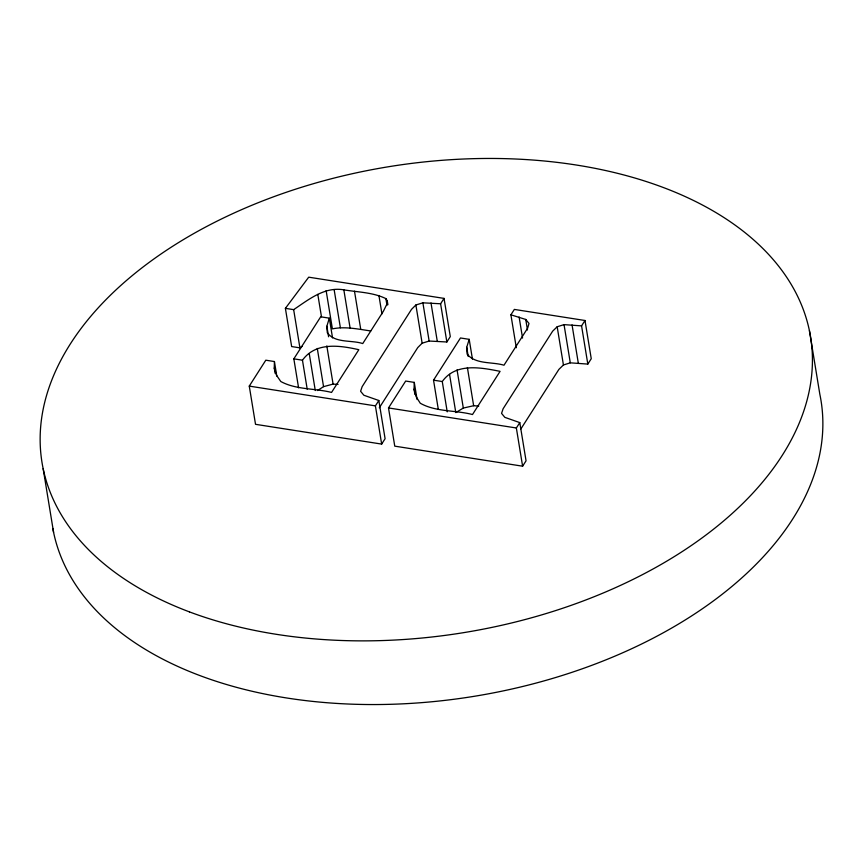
<?xml version="1.0" encoding="UTF-8"?>
<svg xmlns="http://www.w3.org/2000/svg" width="863" height="863" viewBox="0 0 863 863"><rect width="100%" height="100%" fill="white"/><g stroke="black" fill="none" stroke-linecap="round" stroke-linejoin="round"><path stroke-width="1.29" d="M302.126 346.365L299.914 347.854L291.651 346.559L285.394 308.35L293.657 309.644C308.566 299.677 324.585 286.419 343.841 289.849C357.897 292.201 372.892 292.287 385.89 298.609L387.25 300.788L387.207 303.485L383.355 311.295L362.751 343.56C351.575 339.839 335.06 343.409 327.314 332.762L326.861 326.225L329.31 318.156L320.691 316.807L293.841 358.846L298.587 387.832M275.124 373.323L274.261 368.059L274.423 361.543L265.804 360.195L249.267 386.106L255.524 424.316L381.662 444.089L385.092 438.717L378.835 400.508L363.873 395.243L360.594 391.273L362.158 386.635L411.5 309.375L415.88 304.984L422.881 302.827L440.605 303.776L444.035 298.393L308.706 277.174L285.394 308.35M414.909 394.445L414.046 389.17L414.283 382.395L405.675 381.047L388.501 407.94L394.758 446.149L522.611 466.193L526.052 460.82L519.796 422.611L504.833 417.347L501.554 413.377L503.118 408.749L552.644 331.176L557.174 326.764L564.035 324.628L581.565 325.88L584.995 320.497L514.348 309.418L510.907 314.801L516.301 347.735M510.907 314.801L525.75 319.461L529.008 323.474L527.649 328.177L503.992 365.211C492.234 361.608 475.632 364.639 467.11 354.1L466.721 347.282L469.202 339.342L460.475 337.972L433.528 380.162L438.275 409.148M381.662 444.089L375.405 405.88L378.835 400.508M379.299 407.811L417.757 347.584L422.136 343.194L429.138 341.036L446.861 341.985L450.292 336.602L444.035 298.393M522.611 466.193L516.354 427.983L519.796 422.611M520.864 428.965L558.9 369.386L563.431 364.973L570.292 362.838L587.822 364.089L591.252 358.706L584.995 320.497M433.528 380.162L442.266 381.532C455.707 362.654 480.669 367.476 500.076 371.349L472.503 414.531C455.437 410.054 435.923 412.083 420.27 403.237L416.16 396.775L414.046 389.17M293.841 358.846L302.46 360.195C315.729 341.813 339.623 345.373 358.825 349.698L331.554 392.428C314.919 388.199 296.138 389.871 280.809 381.522L276.548 375.34L274.261 368.059M317.508 390.54L323.549 386.646L333.086 384.1L338.037 384.434M478.728 406.052L473.647 405.729L463.312 408.059L455.804 412.59L449.547 374.38M370.734 330.961C358.091 329.127 345.135 326.225 332.395 328.868L326.138 290.658M249.267 386.106L375.405 405.88M388.501 407.94L516.354 427.983M809.418 330.658L819.85 394.337A389.386 235.966 -9.3 0 1 481.716 695.039A389.386 235.966 -9.3 0 1 52.837 528.501M581.565 325.88L587.822 364.089M572.05 324.93L578.307 363.14M564.035 324.628L570.292 362.838M557.174 326.764L563.431 364.973M525.75 319.461L527.476 330M519.105 317.001L522.557 338.08M469.202 339.342L472.439 359.105M466.721 347.282L468.231 356.505M467.39 367.519L473.647 405.729M457.056 369.849L463.312 408.059M440.605 303.776L446.861 341.985M431.004 302.978L437.261 341.187M442.266 381.532L447.228 411.834M422.881 302.827L429.138 341.036M415.88 304.984L422.136 343.194M414.283 382.395L417.088 399.526M387.25 300.788L387.897 304.736M385.89 298.609L386.969 305.2M378.922 295.48L381.942 313.927M354.488 291.187L360.745 329.396M343.841 289.849L350.098 328.059M334.121 289.536L340.378 327.746M329.31 318.156L332.546 337.918M326.861 326.225L328.587 336.775M326.818 345.89L333.086 384.1M317.8 294.38L321.468 316.775M317.293 348.436L323.549 386.646M309.245 353.636L315.286 390.529M302.46 360.195L307.206 389.181M293.657 309.644L299.914 347.854M274.423 361.543L276.796 376.041M43.15 468.663L53.582 532.342M189.439 611.889A389.386 235.966 -9.3 0 0 808.836 392.827A389.386 235.966 -9.3 0 0 280.583 194.261A389.386 235.966 -9.3 0 0 189.439 611.889"/></g></svg>
